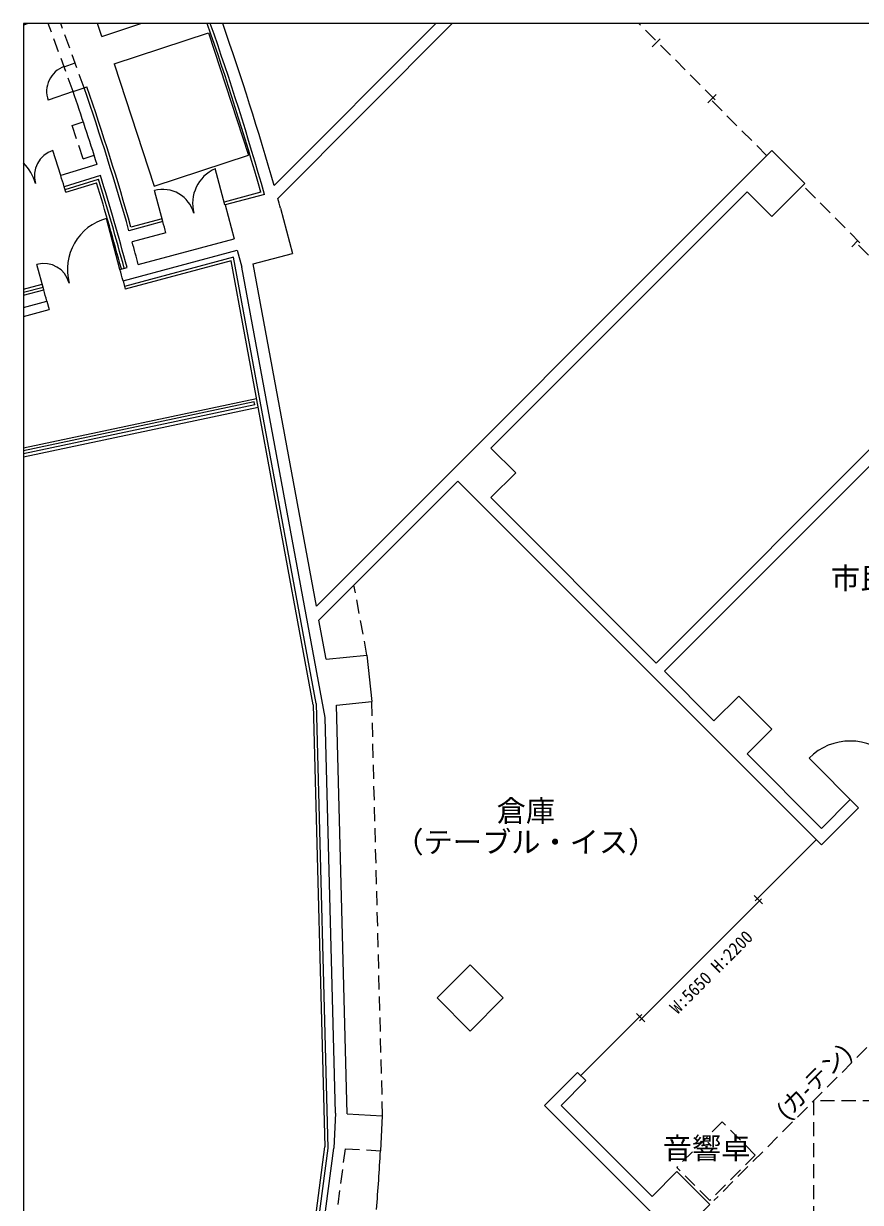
# Model space of a CAD drawing. Units: millimetres, scale not verified. Extents: x -36057 to 20255, y -22762 to 18611.
# Drawn here: x -36057 to -21733, y -1550 to 18611 of the extents above; entities that cross this region are included whole.
import ezdxf
from ezdxf.enums import TextEntityAlignment as Align

# ---------------------------------------------------------------- set-up
doc = ezdxf.new("R2010")
doc.units = ezdxf.units.MM
doc.header["$LTSCALE"] = 200
doc.linetypes.add('DASHED1', pattern=[1.8, 1.2, -0.6])
for name, color, linetype, lineweight in [('1-0_121', 7, 'Continuous', 9), ('1-2_130', 7, 'DASHED1', 9), ('1-A', 7, 'Continuous', 9), ('1-F', 7, 'Continuous', 9), ('F-F', 7, 'Continuous', 9)]:
    doc.layers.add(name, color=color, linetype=linetype, lineweight=lineweight)
doc.styles.add('HGｺﾞｼｯｸE', font='')
doc.styles.add('ＭＳ ゴシック', font='')
doc.styles.get('HGｺﾞｼｯｸE').set_extended_font_data('HGｺﾞｼｯｸE')
doc.styles.get('ＭＳ ゴシック').set_extended_font_data('MS Gothic')

msp = doc.modelspace()

# ---------------------------------------------------------------- linework, layer by layer
at = {"layer": '1-0_121'}
for p, q in [((-35978.3, 18610.9), (-36056.7, 18583.2)), ((-34718.6, 18392), (-34790.1, 18610.9)), ((-34718.6, 18392), (-34049, 18610.9)), ((-29001.2, 18610.9), (-31769.4, 15842.7)), ((-28718.4, 18610.9), (-31707.1, 15622.2)), ((-34504.7, 17922.8), (-32888.8, 18450.9)), ((-32888.8, 18450.9), (-32205.4, 16359.7)), ((-35362.1, 17874), (-35173.5, 17940.6)), ((-35209.2, 17450.7), (-35636.8, 17299.8)), ((-35209.2, 17450.7), (-35019.6, 17514.5)), ((-35018.7, 17514.8), (-34972.2, 17530.5)), ((-35420.4, 16010.7), (-35553.9, 16440.5)), ((-23249.4, 16443.1), (-31044.1, 8648.4)), ((-23249.4, 16443.1), (-22683.7, 15877.4)), ((-34799.7, 16203.5), (-35420.4, 16010.7)), ((-32610.3, 15509.2), (-32776.5, 16129.6)), ((-34740.4, 16012.5), (-35361.1, 15819.7)), ((-35346.9, 15773.5), (-34773.4, 15949.9)), ((-35332.1, 15725.7), (-35361.3, 15819.7)), ((-35332.1, 15725.7), (-34806.5, 15887.2)), ((-33672.9, 15224.5), (-33815.3, 15755.8)), ((-31996, 15725.5), (-32623.2, 15557.5)), ((-28057.7, 11352), (-23673.6, 15736)), ((-23673.6, 15736), (-23249.4, 15311.8)), ((-23249.4, 15311.8), (-22683.7, 15877.4)), ((-32610.3, 15509.2), (-32623.2, 15557.5)), ((-31934.1, 15690.4), (-32607, 15510.1)), ((-32607, 15510.1), (-32451.7, 14930.5)), ((-31660, 15453.2), (-31453, 14680.5)), ((-34406.2, 14406.8), (-34639.2, 15276.1)), ((-33672.9, 15224.5), (-34252.7, 15069.1)), ((-33685.9, 15272.8), (-34217.9, 15130.2)), ((-33672.9, 15224.5), (-33685.9, 15272.8)), ((-33618.7, 15031.9), (-34198.3, 14876.6)), ((-34092.3, 14490.9), (-32451.7, 14930.5)), ((-34354.5, 14213.6), (-32399.9, 14737.3)), ((-32399.9, 14737.3), (-32322.3, 14447.6)), ((-32465.4, 14616.3), (-34328.6, 14117)), ((-32504.7, 14554), (-34315.7, 14068.7)), ((-31096.9, 6958.6), (-32504.7, 14554)), ((-31050.5, 6982.2), (-32465.4, 14616.3)), ((-32128.5, 14499.5), (-31453, 14680.5)), ((-35710.3, 14057.4), (-35826.7, 14492.1)), ((-34406.2, 14406.8), (-34285.5, 14439.2)), ((-30894.1, 6741.8), (-32322.3, 14447.6)), ((-31044.1, 8648.4), (-32128.5, 14499.5)), ((-36056.7, 14068.1), (-35736.1, 14154)), ((-35710.3, 14057.4), (-35736.1, 14154)), ((-34354.5, 14213.6), (-34315.7, 14068.7)), ((-36056.7, 14016.3), (-35723.2, 14105.7)), ((-36056.7, 13964.6), (-35710.3, 14057.4)), ((-36056.7, 13757.5), (-35658.5, 13864.2)), ((-36056.7, 13602.2), (-35619.7, 13719.3)), ((-35658.5, 13864.2), (-35619.7, 13719.3)), ((-19855.3, 13049), (-25229.3, 7675)), ((-19855.3, 12766.2), (-25087.9, 7533.6)), ((-36056.7, 11353.6), (-32068.6, 12201.1)), ((-32108.4, 12141.6), (-36056.7, 11302.4)), ((-32099.3, 12092.4), (-32108.4, 12141.6)), ((-32099.3, 12092.4), (-36056.7, 11251.3)), ((-36056.7, 11200.2), (-32041.2, 12053.6)), ((-27633.4, 10927.7), (-28057.7, 11352)), ((-28057.7, 10503.4), (-27633.4, 10927.7)), ((-28623.4, 10786.3), (-30999.9, 8409.8)), ((-28623.4, 10786.3), (-25370.7, 7533.6)), ((-28057.7, 10503.4), (-25229.3, 7675)), ((-30875.5, 7739), (-30999.9, 8409.8)), ((-30875.5, 7739), (-30180, 7812.1)), ((-30180, 7812.1), (-30096.4, 7016.5)), ((-25370.7, 7533.6), (-22400.9, 4563.7)), ((-25087.9, 7533.6), (-24239.3, 6685.1)), ((-23815.1, 7109.3), (-24239.3, 6685.1)), ((-23249.4, 6543.6), (-23815.1, 7109.3)), ((-31096.9, 6958.6), (-30899, -600)), ((-31050.5, 6982.2), (-30851.4, -621.2)), ((-30699.6, 6953.1), (-30096.4, 7016.5)), ((-30516.6, -35), (-30699.6, 6953.1)), ((-30716.9, -24.5), (-30894.1, 6741.8)), ((-23673.6, 6119.4), (-23249.4, 6543.6)), ((-23673.6, 6119.4), (-22400.9, 4846.6)), ((-22613, 6048.7), (-21764.5, 5200.1)), ((-21905.9, 5341.5), (-22400.9, 4846.6)), ((-22400.9, 4563.7), (-21764.5, 5200.1)), ((-22489.2, 4652.1), (-23532.2, 3609.1)), ((-23426.2, 3644.5), (-25512.1, 1558.5)), ((-23549.9, 3697.5), (-23408.5, 3556.1)), ((-25476.8, 1664.6), (-26519.8, 621.6)), ((-25565.2, 1682.3), (-25423.7, 1540.9)), ((-26572.8, 674.6), (-27138.5, 109)), ((-26431.4, 533.2), (-26572.8, 674.6)), ((-26431.4, 533.2), (-26855.6, 109)), ((-25300, -1446.7), (-26855.6, 109)), ((-30716.9, -24.5), (-30748.3, -623.7)), ((-30516.6, -35), (-29918, -66.4)), ((-29918, -66.4), (-29949.4, -665.5)), ((-31743.9, -7017.4), (-30899, -600)), ((-30851.4, -621.2), (-31701, -7074.8)), ((-31670, -7623.8), (-30748.3, -623.7)), ((-24875.7, -1022.4), (-25300, -1446.7))]:
    msp.add_line(p, q, dxfattribs=at)
at = {"layer": '1-0_121', "linetype": 'DASHED1'}
for p, q in [((-35209.2, 17450.7), (-35633.2, 18610.9)), ((-35019.6, 17514.5), (-35420.9, 18610.9)), ((-24221.7, 17309.3), (-25523.2, 18610.9)), ((-25300, 18210.9), (-25158.6, 18352.3)), ((-24345.4, 17256.3), (-24204, 17397.7)), ((-23337.8, 16354.7), (-24327.7, 17344.7)), ((-35039.2, 16298.4), (-34848.5, 16358.6)), ((-21740.9, 14863.9), (-22719.1, 15842.1)), ((-21882.3, 14793.2), (-21776.2, 14899.3)), ((-20833.4, 13885.8), (-21847, 14899.3))]:
    msp.add_line(p, q, dxfattribs=at)
at = {"layer": '1-0_121'}
for points in [[(-34504.7, 17922.8), (-33821.3, 15831.6), (-32205.4, 16359.7)], [(-27138.5, 109), (-25017.2, -2012.4), (-25158.6, -2153.8)], [(-24875.7, -2153.8), (-24310, -1588.1), (-24875.7, -1022.4)]]:
    msp.add_lwpolyline(points, dxfattribs=at)
at = {"layer": '1-0_121', "linetype": 'DASHED1'}
for points in [[(-35039.2, 16298.4), (-35224.6, 16869.1), (-35033.9, 16929.3)], [(-30813.9, -2653.8), (-30548, -634.2), (-29949.4, -665.5)]]:
    msp.add_lwpolyline(points, dxfattribs=at)
at = {"layer": '1-0_121'}
msp.add_lwpolyline([(-28411.3, 1381.8), (-27845.6, 1947.4), (-28411.3, 2513.1), (-28976.9, 1947.4)], close=True, dxfattribs=at)
for centre, radius, start, end in [((-79464.8, 2229.9), 49350, 15.87079, 19.38632), ((-79464.8, 2229.9), 49400, 15.8119, 19.36591), ((-79464.8, 2229.9), 49600, 15.92933, 19.28473), ((-35212.3, 17449.6), 450.1, 109.43887, 199.44109), ((-79464.8, 2229.9), 46800, 17.37242, 18.9796), ((-79464.8, 2229.9), 47000, 15.85336, 18.97804), ((-79464.8, 2229.9), 47050, 15.91336, 18.97765), ((-35420.4, 16010.7), 450, 107.24998, 197.187), ((-36709.7, 15610.4), 900, 17.28149, 43.4841), ((-32513.7, 15535.1), 650, 113.84987, 195), ((-79464.8, 2229.9), 46150, 17.12584, 17.37415), ((-79464.8, 2229.9), 46750, 15.12401, 17.06616), ((-79464.8, 2229.9), 46800, 15.12242, 17.12756), ((-79464.8, 2229.9), 46700, 15.12401, 17.00461), ((-33672.9, 15224.5), 550.1, 14.99998, 105), ((-79464.8, 2229.9), 49600, 15.46207, 15.66467), ((-34406.2, 14406.8), 900, 104.99998, 194.99998), ((-79464.8, 2229.9), 47600, 15.60185, 15.84261), ((-79464.8, 2229.9), 47000, 15.1219, 15.60953), ((-35710.3, 14057.4), 450, 15, 104.99998), ((-79464.8, 2229.9), 46675, 14.87724, 15.12274), ((-79464.8, 2229.9), 45325, 14.87358, 15.1264), ((-21905.9, 5341.5), 1000, 45.00001, 135), ((-79468.8, 2129.9), 49600, 355.60647, 356.76896)]:
    msp.add_arc(centre, radius, start, end, dxfattribs=at)
at = {"layer": '1-2_130'}
for p, q in [((-30180, 7812.1), (-30401.6, 9008)), ((-29910.9, -66.2), (-30096.4, 7016.5)), ((-20350.2, 2371.7), (-24239.3, -1517.4)), ((-24097.9, -173.9), (-24875.7, -951.7)), ((-23532.2, -739.6), (-24097.9, -173.9))]:
    msp.add_line(p, q, dxfattribs=at)
msp.add_lwpolyline([(-23532.2, -739.6), (-24310, -1517.4), (-24875.7, -951.7)], dxfattribs=at)
at = {"layer": '1-F', "color": 4, "linetype": 'DASHED1'}
for p, q in [((-22538.4, 183.6), (-22538.4, -12486.2)), ((-18934.1, 187.9), (-22534.1, 187.9))]:
    msp.add_line(p, q, dxfattribs=at)
at = {"layer": 'F-F'}
msp.add_lwpolyline([(19943.3, 18610.9), (-36056.7, 18610.9), (-36056.7, -20589.1)], dxfattribs=at)

# ---------------------------------------------------------------- texts
at = {"layer": '1-A', "style": 'HGｺﾞｼｯｸE'}
for s, p in [('市民交流室', (-22238.2, 8833)), ('倉庫', (-27959.2, 4854)), ('（テーブル・イス）', (-29709.2, 4320.5)), ('音響卓', (-25115.6, -915.5))]:
    msp.add_text(s, height=366.6, dxfattribs=at).set_placement(p, align=Align.BOTTOM_LEFT)
at = {"layer": '1-A', "style": 'ＭＳ ゴシック', "width": 0.95}
msp.add_text('W:5650 H:2200', height=219.9, rotation=45, dxfattribs=at).set_placement((-24814.1, 1613.2), align=Align.BOTTOM_LEFT)
at = {"layer": '1-A', "style": 'HGｺﾞｼｯｸE'}
msp.add_text('(カ-テン)', height=293.3, rotation=45, dxfattribs=at).set_placement((-22931.2, -209.2), align=Align.BOTTOM_LEFT)

doc.saveas('drawing.dxf')
